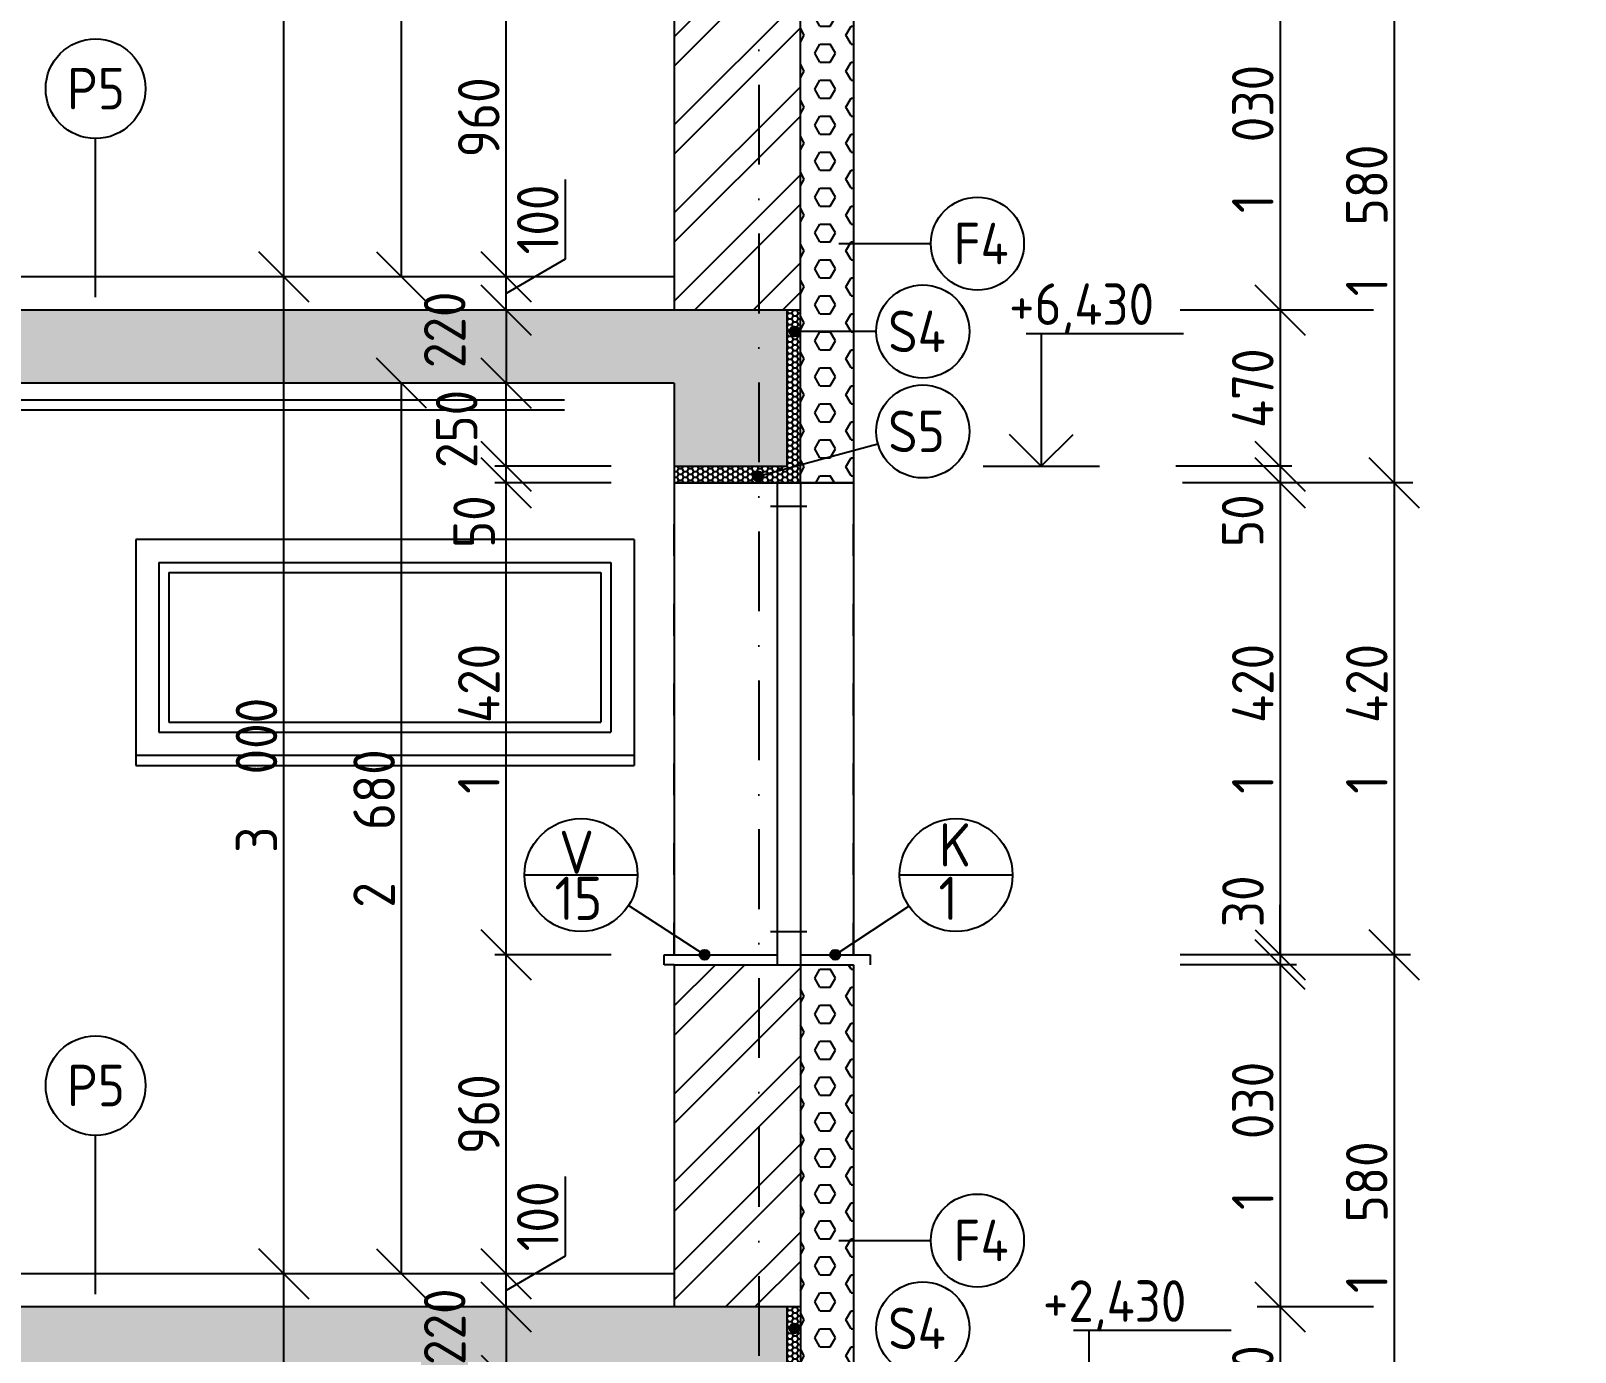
# Model space of a CAD drawing. Extents: x 3792242 to 5145247, y -1546315 to -1031918.
# Drawn here: x 4040157 to 4044803, y -1499366 to -1495390 of the extents above; entities that cross this region are included whole.
import ezdxf

# ---------------------------------------------------------------- set-up
doc = ezdxf.new("R2010")
doc.units = 0
doc.header["$MEASUREMENT"] = 0
doc.linetypes.add('ACAD_ISO03W100', pattern=[30, 12, -18])
doc.linetypes.add('BODKOCIARKOVANA_3', pattern=[5.6, 3, -1.3, 0, -1.3])
doc.layers.get('0').update_dxf_attribs({"linetype": 'CONTINUOUS'})
doc.layers.get('Defpoints').update_dxf_attribs({"color": 61, "linetype": 'CONTINUOUS'})
for name, color, linetype in [('KÓTY', 4, 'CONTINUOUS'), ('MÚRY', 1, 'CONTINUOUS'), ('OKNÁ', 143, 'CONTINUOUS'), ('osi', 253, 'CONTINUOUS'), ('POZEMOK', 7, 'CONTINUOUS'), ('TENKÁ', 7, 'CONTINUOUS'), ('ŠRAFY', 82, 'CONTINUOUS'), ('šrafy-múry', 8, 'CONTINUOUS')]:
    doc.layers.add(name, color=color, linetype=linetype)
doc.styles.add('STYLE1', font='isocp.shx')
doc.dimstyles.new('STANDARD-50', dxfattribs={"dimtxt": 125, "dimasz": 150, "dimexe": 10, "dimexo": 200, "dimgap": 20, "dimtad": 1, "dimdsep": 46, "dimlunit": 6, "dimtxsty": 'STYLE1', "dimblk1": 'OBLIQUE', "dimblk2": 'OBLIQUE', "dimsah": 1, "dimcen": 2.5, "dimse1": 1, "dimse2": 1, "dimadec": 0, "dimazin": 0, "dimtfac": 1, "dimtmove": 1, "dimatfit": 3, "dimldrblk": 'OBLIQUE', "dimfxl": 1, "dimtolj": 1, "dimtzin": 0, "dimarcsym": 0})
pattern_1 = [(45, (139723.04, 33513.66), (53.0330086, 194.4543648), [250, -50, 0, -50])]
pattern_2 = [(45, (-529698.46, -368005.72), (-132.5825215, 132.5825215), []), (45, (-529610.07, -368005.72), (-132.5825215, 132.5825215), [])]

# ---------------------------------------------------------------- blocks, each defined once
blk = doc.blocks.new('_OBLIQUE')
at = {"color": 0, "linetype": 'ByBlock'}
blk.add_line((-0.5, -0.5), (0.5, 0.5), dxfattribs=at)
blk = doc.blocks.new('*D39884')
at = {"layer": 'Defpoints', "color": 0}
for p in [(4041587, -1496700.1), (4042092, -1496700.1), (4042092, -1496750.1)]:
    blk.add_point(p, dxfattribs=at)
at = {"layer": 'KÓTY', "color": 0, "lineweight": -2, "ltscale": 0.25}
blk.add_line((4041587, -1496750.1), (4041587, -1496700.1), dxfattribs=at)
at = {"layer": 'KÓTY', "color": 0, "linetype": 'ByBlock', "lineweight": -2, "xscale": 150, "yscale": 150, "zscale": 150}
for p, rotation in [((4041587, -1496700.1), 90), ((4041587, -1496750.1), 270)]:
    blk.add_blockref('_OBLIQUE', p, dxfattribs=dict(at, rotation=rotation))
at = {"layer": 'KÓTY', "color": 0, "insert": (4041490.5, -1496866.8), "char_height": 125, "attachment_point": 5, "rotation": 90, "style": 'STYLE1'}
blk.add_mtext('\\A1;50', dxfattribs=at)
blk = doc.blocks.new('*D39885')
at = {"layer": 'Defpoints', "color": 0}
for p in [(4041587, -1496450.1), (4042092, -1496450.1), (4042092, -1496700.1)]:
    blk.add_point(p, dxfattribs=at)
at = {"layer": 'KÓTY', "color": 0, "lineweight": -2, "ltscale": 0.25}
blk.add_line((4041587, -1496700.1), (4041587, -1496450.1), dxfattribs=at)
at = {"layer": 'KÓTY', "color": 0, "linetype": 'ByBlock', "lineweight": -2, "xscale": 150, "yscale": 150, "zscale": 150}
for p, rotation in [((4041587, -1496450.1), 90), ((4041587, -1496700.1), 270)]:
    blk.add_blockref('_OBLIQUE', p, dxfattribs=dict(at, rotation=rotation))
at = {"layer": 'KÓTY', "color": 0, "insert": (4041438, -1496587.8), "char_height": 125, "attachment_point": 5, "rotation": 90, "style": 'STYLE1'}
blk.add_mtext('\\A1;250', dxfattribs=at)
blk = doc.blocks.new('*D39886')
at = {"layer": 'Defpoints', "color": 0}
for p in [(4041587, -1499130.1), (4042092, -1499130.1), (4042092, -1499230.1)]:
    blk.add_point(p, dxfattribs=at)
at = {"layer": 'KÓTY', "color": 0, "lineweight": -2, "ltscale": 0.25}
for p, q in [((4041764.5, -1498837.2), (4041764.5, -1499077.3)), ((4041764.5, -1499077.3), (4041587, -1499180.1)), ((4041587, -1499230.1), (4041587, -1499130.1))]:
    blk.add_line(p, q, dxfattribs=at)
at = {"layer": 'KÓTY', "color": 0, "linetype": 'ByBlock', "lineweight": -2, "xscale": 150, "yscale": 150, "zscale": 150}
for p, rotation in [((4041587, -1499130.1), 90), ((4041587, -1499230.1), 270)]:
    blk.add_blockref('_OBLIQUE', p, dxfattribs=dict(at, rotation=rotation))
at = {"layer": 'KÓTY', "color": 0, "insert": (4041682, -1498957.3), "char_height": 125, "attachment_point": 5, "rotation": 90, "style": 'STYLE1'}
blk.add_mtext('\\A1;100', dxfattribs=at)
blk = doc.blocks.new('*D39887')
at = {"layer": 'Defpoints', "color": 0}
for p in [(4041587, -1498170.1), (4042092, -1498170.1), (4042092, -1499130.1)]:
    blk.add_point(p, dxfattribs=at)
at = {"layer": 'KÓTY', "color": 0, "lineweight": -2, "ltscale": 0.25}
blk.add_line((4041587, -1499130.1), (4041587, -1498170.1), dxfattribs=at)
at = {"layer": 'KÓTY', "color": 0, "linetype": 'ByBlock', "lineweight": -2, "xscale": 150, "yscale": 150, "zscale": 150}
for p, rotation in [((4041587, -1498170.1), 90), ((4041587, -1499130.1), 270)]:
    blk.add_blockref('_OBLIQUE', p, dxfattribs=dict(at, rotation=rotation))
at = {"layer": 'KÓTY', "color": 0, "insert": (4041504.5, -1498650.1), "char_height": 125, "attachment_point": 5, "rotation": 90, "style": 'STYLE1'}
blk.add_mtext('\\A1;960', dxfattribs=at)
blk = doc.blocks.new('*D39888')
at = {"layer": 'Defpoints', "color": 0}
for p in [(4041587, -1496750.1), (4042092, -1496750.1), (4042092, -1498170.1)]:
    blk.add_point(p, dxfattribs=at)
at = {"layer": 'KÓTY', "color": 0, "lineweight": -2, "ltscale": 0.25}
blk.add_line((4041587, -1498170.1), (4041587, -1496750.1), dxfattribs=at)
at = {"layer": 'KÓTY', "color": 0, "linetype": 'ByBlock', "lineweight": -2, "xscale": 150, "yscale": 150, "zscale": 150}
for p, rotation in [((4041587, -1496750.1), 90), ((4041587, -1498170.1), 270)]:
    blk.add_blockref('_OBLIQUE', p, dxfattribs=dict(at, rotation=rotation))
at = {"layer": 'KÓTY', "color": 0, "insert": (4041504.5, -1497460.1), "char_height": 125, "attachment_point": 5, "rotation": 90, "style": 'STYLE1'}
blk.add_mtext('\\A1;1ﾠ420', dxfattribs=at)
blk = doc.blocks.new('*D39889')
at = {"layer": 'Defpoints', "color": 0}
for p in [(4040918, -1496130.1), (4040918, -1496130.1), (4040918, -1499130.1)]:
    blk.add_point(p, dxfattribs=at)
at = {"layer": 'KÓTY', "color": 0, "lineweight": -2, "ltscale": 0.25}
blk.add_line((4040918, -1499130.1), (4040918, -1496130.1), dxfattribs=at)
at = {"layer": 'KÓTY', "color": 0, "linetype": 'ByBlock', "lineweight": -2, "xscale": 150, "yscale": 150, "zscale": 150}
for p, rotation in [((4040918, -1496130.1), 90), ((4040918, -1499130.1), 270)]:
    blk.add_blockref('_OBLIQUE', p, dxfattribs=dict(at, rotation=rotation))
at = {"layer": 'KÓTY', "color": 0, "insert": (4040835.5, -1497630.1), "char_height": 125, "attachment_point": 5, "rotation": 90, "style": 'STYLE1'}
blk.add_mtext('\\A1;3ﾠ000', dxfattribs=at)
blk = doc.blocks.new('*D39890')
at = {"layer": 'Defpoints', "color": 0}
for p in [(4041272, -1496450.1), (4041272, -1496450.1), (4041272, -1499130.1)]:
    blk.add_point(p, dxfattribs=at)
at = {"layer": 'KÓTY', "color": 0, "lineweight": -2, "ltscale": 0.25}
blk.add_line((4041272, -1499130.1), (4041272, -1496450.1), dxfattribs=at)
at = {"layer": 'KÓTY', "color": 0, "linetype": 'ByBlock', "lineweight": -2, "xscale": 150, "yscale": 150, "zscale": 150}
for p, rotation in [((4041272, -1496450.1), 90), ((4041272, -1499130.1), 270)]:
    blk.add_blockref('_OBLIQUE', p, dxfattribs=dict(at, rotation=rotation))
at = {"layer": 'KÓTY', "color": 0, "insert": (4041189.5, -1497790.1), "char_height": 125, "attachment_point": 5, "rotation": 90, "style": 'STYLE1'}
blk.add_mtext('\\A1;2ﾠ680', dxfattribs=at)
blk = doc.blocks.new('*D39893')
at = {"layer": 'Defpoints', "color": 0}
for p in [(4042092, -1499230.1), (4041587, -1499450.1), (4042092, -1499450.1)]:
    blk.add_point(p, dxfattribs=at)
at = {"layer": 'KÓTY', "color": 0, "lineweight": -2, "ltscale": 0.25}
blk.add_line((4041587, -1499230.1), (4041587, -1499450.1), dxfattribs=at)
at = {"layer": 'KÓTY', "color": 0, "linetype": 'ByBlock', "lineweight": -2, "xscale": 150, "yscale": 150, "zscale": 150}
for p, rotation in [((4041587, -1499230.1), 90), ((4041587, -1499450.1), 270)]:
    blk.add_blockref('_OBLIQUE', p, dxfattribs=dict(at, rotation=rotation))
at = {"layer": 'KÓTY', "color": 0, "insert": (4041402, -1499289.4), "char_height": 125, "attachment_point": 5, "rotation": 90, "style": 'STYLE1'}
blk.add_mtext('\\A1;220', dxfattribs=at)
blk = doc.blocks.new('*D39896')
at = {"layer": 'Defpoints', "color": 0}
for p in [(4041587, -1495170.1), (4042092, -1495170.1), (4042092, -1496130.1)]:
    blk.add_point(p, dxfattribs=at)
at = {"layer": 'KÓTY', "color": 0, "lineweight": -2, "ltscale": 0.25}
blk.add_line((4041587, -1496130.1), (4041587, -1495170.1), dxfattribs=at)
at = {"layer": 'KÓTY', "color": 0, "linetype": 'ByBlock', "lineweight": -2, "xscale": 150, "yscale": 150, "zscale": 150}
for p, rotation in [((4041587, -1495170.1), 90), ((4041587, -1496130.1), 270)]:
    blk.add_blockref('_OBLIQUE', p, dxfattribs=dict(at, rotation=rotation))
at = {"layer": 'KÓTY', "color": 0, "insert": (4041504.5, -1495650.1), "char_height": 125, "attachment_point": 5, "rotation": 90, "style": 'STYLE1'}
blk.add_mtext('\\A1;960', dxfattribs=at)
blk = doc.blocks.new('*D39898')
at = {"layer": 'Defpoints', "color": 0}
for p in [(4040918, -1493230.1), (4040918, -1493230.1), (4040918, -1496130.1)]:
    blk.add_point(p, dxfattribs=at)
at = {"layer": 'KÓTY', "color": 0, "lineweight": -2, "ltscale": 0.25}
blk.add_line((4040918, -1496130.1), (4040918, -1493230.1), dxfattribs=at)
at = {"layer": 'KÓTY', "color": 0, "linetype": 'ByBlock', "lineweight": -2, "xscale": 150, "yscale": 150, "zscale": 150}
for p, rotation in [((4040918, -1493230.1), 90), ((4040918, -1496130.1), 270)]:
    blk.add_blockref('_OBLIQUE', p, dxfattribs=dict(at, rotation=rotation))
at = {"layer": 'KÓTY', "color": 0, "insert": (4040835.5, -1494680.1), "char_height": 125, "attachment_point": 5, "rotation": 90, "style": 'STYLE1'}
blk.add_mtext('\\A1;2ﾠ900', dxfattribs=at)
blk = doc.blocks.new('*D39899')
at = {"layer": 'Defpoints', "color": 0}
for p in [(4041272, -1493450.1), (4041272, -1493450.1), (4041272, -1496130.1)]:
    blk.add_point(p, dxfattribs=at)
at = {"layer": 'KÓTY', "color": 0, "lineweight": -2, "ltscale": 0.25}
blk.add_line((4041272, -1496130.1), (4041272, -1493450.1), dxfattribs=at)
at = {"layer": 'KÓTY', "color": 0, "linetype": 'ByBlock', "lineweight": -2, "xscale": 150, "yscale": 150, "zscale": 150}
for p, rotation in [((4041272, -1493450.1), 90), ((4041272, -1496130.1), 270)]:
    blk.add_blockref('_OBLIQUE', p, dxfattribs=dict(at, rotation=rotation))
at = {"layer": 'KÓTY', "color": 0, "insert": (4041189.5, -1494790.1), "char_height": 125, "attachment_point": 5, "rotation": 90, "style": 'STYLE1'}
blk.add_mtext('\\A1;2ﾠ680', dxfattribs=at)
blk = doc.blocks.new('*D39904')
at = {"layer": 'Defpoints', "color": 0}
for p in [(4040918, -1499130.1), (4040918, -1499130.1), (4040918, -1502130.1)]:
    blk.add_point(p, dxfattribs=at)
at = {"layer": 'KÓTY', "color": 0, "lineweight": -2, "ltscale": 0.25}
blk.add_line((4040918, -1502130.1), (4040918, -1499130.1), dxfattribs=at)
at = {"layer": 'KÓTY', "color": 0, "linetype": 'ByBlock', "lineweight": -2, "xscale": 150, "yscale": 150, "zscale": 150}
for p, rotation in [((4040918, -1499130.1), 90), ((4040918, -1502130.1), 270)]:
    blk.add_blockref('_OBLIQUE', p, dxfattribs=dict(at, rotation=rotation))
at = {"layer": 'KÓTY', "color": 0, "insert": (4040835.5, -1500630.1), "char_height": 125, "attachment_point": 5, "rotation": 90, "style": 'STYLE1'}
blk.add_mtext('\\A1;3ﾠ000', dxfattribs=at)
blk = doc.blocks.new('*D39912')
at = {"layer": 'Defpoints', "color": 0}
for p in [(4041587, -1496130.1), (4042092, -1496130.1), (4042092, -1496230.1)]:
    blk.add_point(p, dxfattribs=at)
at = {"layer": 'KÓTY', "color": 0, "lineweight": -2, "ltscale": 0.25}
for p, q in [((4041764.5, -1495837.2), (4041764.5, -1496077.3)), ((4041764.5, -1496077.3), (4041587, -1496180.1)), ((4041587, -1496230.1), (4041587, -1496130.1))]:
    blk.add_line(p, q, dxfattribs=at)
at = {"layer": 'KÓTY', "color": 0, "linetype": 'ByBlock', "lineweight": -2, "xscale": 150, "yscale": 150, "zscale": 150}
for p, rotation in [((4041587, -1496130.1), 90), ((4041587, -1496230.1), 270)]:
    blk.add_blockref('_OBLIQUE', p, dxfattribs=dict(at, rotation=rotation))
at = {"layer": 'KÓTY', "color": 0, "insert": (4041682, -1495957.3), "char_height": 125, "attachment_point": 5, "rotation": 90, "style": 'STYLE1'}
blk.add_mtext('\\A1;100', dxfattribs=at)
blk = doc.blocks.new('*D39913')
at = {"layer": 'Defpoints', "color": 0}
for p in [(4042092, -1496230.1), (4041587, -1496450.1), (4042092, -1496450.1)]:
    blk.add_point(p, dxfattribs=at)
at = {"layer": 'KÓTY', "color": 0, "lineweight": -2, "ltscale": 0.25}
blk.add_line((4041587, -1496230.1), (4041587, -1496450.1), dxfattribs=at)
at = {"layer": 'KÓTY', "color": 0, "linetype": 'ByBlock', "lineweight": -2, "xscale": 150, "yscale": 150, "zscale": 150}
for p, rotation in [((4041587, -1496230.1), 90), ((4041587, -1496450.1), 270)]:
    blk.add_blockref('_OBLIQUE', p, dxfattribs=dict(at, rotation=rotation))
at = {"layer": 'KÓTY', "color": 0, "insert": (4041402, -1496289.4), "char_height": 125, "attachment_point": 5, "rotation": 90, "style": 'STYLE1'}
blk.add_mtext('\\A1;220', dxfattribs=at)
blk = doc.blocks.new('*D50003')
at = {"layer": 'Defpoints', "color": 0}
for p in [(4045438.5, -1498170.1), (4044259, -1499750.1), (4045438.5, -1499750.1)]:
    blk.add_point(p, dxfattribs=at)
at = {"layer": 'KÓTY', "color": 0, "lineweight": -2, "ltscale": 0.25}
blk.add_line((4044259, -1498170.1), (4044259, -1499750.1), dxfattribs=at)
at = {"layer": 'KÓTY', "color": 0, "linetype": 'ByBlock', "lineweight": -2, "xscale": 150, "yscale": 150, "zscale": 150}
for p, rotation in [((4044259, -1498170.1), 90), ((4044259, -1499750.1), 270)]:
    blk.add_blockref('_OBLIQUE', p, dxfattribs=dict(at, rotation=rotation))
at = {"layer": 'KÓTY', "color": 0, "insert": (4044176.5, -1498960.1), "char_height": 125, "attachment_point": 5, "rotation": 90, "style": 'STYLE1'}
blk.add_mtext('\\A1;1ﾠ580', dxfattribs=at)
blk = doc.blocks.new('*D50004')
at = {"layer": 'Defpoints', "color": 0}
for p in [(4045438.5, -1496750.1), (4044259, -1498170.1), (4045438.5, -1498170.1)]:
    blk.add_point(p, dxfattribs=at)
at = {"layer": 'KÓTY', "color": 0, "lineweight": -2, "ltscale": 0.25}
blk.add_line((4044259, -1496750.1), (4044259, -1498170.1), dxfattribs=at)
at = {"layer": 'KÓTY', "color": 0, "linetype": 'ByBlock', "lineweight": -2, "xscale": 150, "yscale": 150, "zscale": 150}
for p, rotation in [((4044259, -1496750.1), 90), ((4044259, -1498170.1), 270)]:
    blk.add_blockref('_OBLIQUE', p, dxfattribs=dict(at, rotation=rotation))
at = {"layer": 'KÓTY', "color": 0, "insert": (4044176.5, -1497460.1), "char_height": 125, "attachment_point": 5, "rotation": 90, "style": 'STYLE1'}
blk.add_mtext('\\A1;1ﾠ420', dxfattribs=at)
blk = doc.blocks.new('*D50005')
at = {"layer": 'Defpoints', "color": 0}
for p in [(4045438.5, -1495170.1), (4044259, -1496750.1), (4045438.5, -1496750.1)]:
    blk.add_point(p, dxfattribs=at)
at = {"layer": 'KÓTY', "color": 0, "lineweight": -2, "ltscale": 0.25}
blk.add_line((4044259, -1495170.1), (4044259, -1496750.1), dxfattribs=at)
at = {"layer": 'KÓTY', "color": 0, "linetype": 'ByBlock', "lineweight": -2, "xscale": 150, "yscale": 150, "zscale": 150}
for p, rotation in [((4044259, -1495170.1), 90), ((4044259, -1496750.1), 270)]:
    blk.add_blockref('_OBLIQUE', p, dxfattribs=dict(at, rotation=rotation))
at = {"layer": 'KÓTY', "color": 0, "insert": (4044176.5, -1495960.1), "char_height": 125, "attachment_point": 5, "rotation": 90, "style": 'STYLE1'}
blk.add_mtext('\\A1;1ﾠ580', dxfattribs=at)
blk = doc.blocks.new('*D50011')
at = {"layer": 'Defpoints', "color": 0}
for p in [(4044535, -1496750.1), (4043916, -1498170.1), (4044535, -1498170.1)]:
    blk.add_point(p, dxfattribs=at)
at = {"layer": 'KÓTY', "color": 0, "lineweight": -2, "ltscale": 0.25}
blk.add_line((4043916, -1496750.1), (4043916, -1498170.1), dxfattribs=at)
at = {"layer": 'KÓTY', "color": 0, "linetype": 'ByBlock', "lineweight": -2, "xscale": 150, "yscale": 150, "zscale": 150}
for p, rotation in [((4043916, -1496750.1), 90), ((4043916, -1498170.1), 270)]:
    blk.add_blockref('_OBLIQUE', p, dxfattribs=dict(at, rotation=rotation))
at = {"layer": 'KÓTY', "color": 0, "insert": (4043833.5, -1497460.1), "char_height": 125, "attachment_point": 5, "rotation": 90, "style": 'STYLE1'}
blk.add_mtext('\\A1;1ﾠ420', dxfattribs=at)
blk = doc.blocks.new('*D50018')
at = {"layer": 'Defpoints', "color": 0}
for p in [(4041196, -1498200.1), (4041196, -1499230.1), (4043916, -1499230.1)]:
    blk.add_point(p, dxfattribs=at)
at = {"layer": 'KÓTY', "color": 0, "lineweight": -2, "ltscale": 0.25}
blk.add_line((4043916, -1498200.1), (4043916, -1499230.1), dxfattribs=at)
at = {"layer": 'KÓTY', "color": 0, "linetype": 'ByBlock', "lineweight": -2, "xscale": 150, "yscale": 150, "zscale": 150}
for p, rotation in [((4043916, -1498200.1), 90), ((4043916, -1499230.1), 270)]:
    blk.add_blockref('_OBLIQUE', p, dxfattribs=dict(at, rotation=rotation))
at = {"layer": 'KÓTY', "color": 0, "insert": (4043833.5, -1498715.1), "char_height": 125, "attachment_point": 5, "rotation": 90, "style": 'STYLE1'}
blk.add_mtext('\\A1;1ﾠ030', dxfattribs=at)
blk = doc.blocks.new('*D50019')
at = {"layer": 'Defpoints', "color": 0}
for p in [(4041506, -1498170.1), (4041506, -1498200.1), (4043916, -1498200.1)]:
    blk.add_point(p, dxfattribs=at)
at = {"layer": 'KÓTY', "color": 0, "lineweight": -2, "ltscale": 0.25}
for p, q in [((4043916, -1498170.1), (4043916, -1498020.1)), ((4043916, -1498170.1), (4043916, -1498200.1)), ((4043916, -1498200.1), (4043916, -1498350.1))]:
    blk.add_line(p, q, dxfattribs=at)
at = {"layer": 'KÓTY', "color": 0, "linetype": 'ByBlock', "lineweight": -2, "xscale": 150, "yscale": 150, "zscale": 150}
for p, rotation in [((4043916, -1498170.1), 270), ((4043916, -1498200.1), 90)]:
    blk.add_blockref('_OBLIQUE', p, dxfattribs=dict(at, rotation=rotation))
at = {"layer": 'KÓTY', "color": 0, "insert": (4043804, -1498009.3), "char_height": 125, "attachment_point": 5, "rotation": 90, "style": 'STYLE1'}
blk.add_mtext('\\A1;30', dxfattribs=at)
blk = doc.blocks.new('*D50020')
at = {"layer": 'Defpoints', "color": 0}
for p in [(4041196, -1495200.1), (4041196, -1496230.1), (4043916, -1496230.1)]:
    blk.add_point(p, dxfattribs=at)
at = {"layer": 'KÓTY', "color": 0, "lineweight": -2, "ltscale": 0.25}
blk.add_line((4043916, -1495200.1), (4043916, -1496230.1), dxfattribs=at)
at = {"layer": 'KÓTY', "color": 0, "linetype": 'ByBlock', "lineweight": -2, "xscale": 150, "yscale": 150, "zscale": 150}
for p, rotation in [((4043916, -1495200.1), 90), ((4043916, -1496230.1), 270)]:
    blk.add_blockref('_OBLIQUE', p, dxfattribs=dict(at, rotation=rotation))
at = {"layer": 'KÓTY', "color": 0, "insert": (4043833.5, -1495715.1), "char_height": 125, "attachment_point": 5, "rotation": 90, "style": 'STYLE1'}
blk.add_mtext('\\A1;1ﾠ030', dxfattribs=at)
blk = doc.blocks.new('*D50022')
at = {"layer": 'Defpoints', "color": 0}
for p in [(4041536, -1496230.1), (4041536, -1496700.1), (4043916, -1496700.1)]:
    blk.add_point(p, dxfattribs=at)
at = {"layer": 'KÓTY', "color": 0, "lineweight": -2, "ltscale": 0.25}
blk.add_line((4043916, -1496230.1), (4043916, -1496700.1), dxfattribs=at)
at = {"layer": 'KÓTY', "color": 0, "linetype": 'ByBlock', "lineweight": -2, "xscale": 150, "yscale": 150, "zscale": 150}
for p, rotation in [((4043916, -1496230.1), 90), ((4043916, -1496700.1), 270)]:
    blk.add_blockref('_OBLIQUE', p, dxfattribs=dict(at, rotation=rotation))
at = {"layer": 'KÓTY', "color": 0, "insert": (4043833.5, -1496465.1), "char_height": 125, "attachment_point": 5, "rotation": 90, "style": 'STYLE1'}
blk.add_mtext('\\A1;470', dxfattribs=at)
blk = doc.blocks.new('*D50023')
at = {"layer": 'Defpoints', "color": 0}
for p in [(4041196, -1496700.1), (4041196, -1496750.1), (4043916, -1496750.1)]:
    blk.add_point(p, dxfattribs=at)
at = {"layer": 'KÓTY', "color": 0, "lineweight": -2, "ltscale": 0.25}
blk.add_line((4043916, -1496700.1), (4043916, -1496750.1), dxfattribs=at)
at = {"layer": 'KÓTY', "color": 0, "linetype": 'ByBlock', "lineweight": -2, "xscale": 150, "yscale": 150, "zscale": 150}
for p, rotation in [((4043916, -1496700.1), 90), ((4043916, -1496750.1), 270)]:
    blk.add_blockref('_OBLIQUE', p, dxfattribs=dict(at, rotation=rotation))
at = {"layer": 'KÓTY', "color": 0, "insert": (4043803, -1496863.8), "char_height": 125, "attachment_point": 5, "rotation": 90, "style": 'STYLE1'}
blk.add_mtext('\\A1;50', dxfattribs=at)
blk = doc.blocks.new('*D50024')
at = {"layer": 'Defpoints', "color": 0}
for p in [(4041536, -1499230.1), (4041536, -1499700.1), (4043916, -1499700.1)]:
    blk.add_point(p, dxfattribs=at)
at = {"layer": 'KÓTY', "color": 0, "lineweight": -2, "ltscale": 0.25}
blk.add_line((4043916, -1499230.1), (4043916, -1499700.1), dxfattribs=at)
at = {"layer": 'KÓTY', "color": 0, "linetype": 'ByBlock', "lineweight": -2, "xscale": 150, "yscale": 150, "zscale": 150}
for p, rotation in [((4043916, -1499230.1), 90), ((4043916, -1499700.1), 270)]:
    blk.add_blockref('_OBLIQUE', p, dxfattribs=dict(at, rotation=rotation))
at = {"layer": 'KÓTY', "color": 0, "insert": (4043833.5, -1499465.1), "char_height": 125, "attachment_point": 5, "rotation": 90, "style": 'STYLE1'}
blk.add_mtext('\\A1;470', dxfattribs=at)

msp = doc.modelspace()

# ---------------------------------------------------------------- hatches: boundary and pattern name
at = {"layer": 'TENKÁ'}
h = msp.add_hatch(color=256, dxfattribs=at)
h.dxf.hatch_style = 1
h.paths.add_polyline_path([(4042454.544, -1496279.514, -2.41421356), (4042439.544, -1496294.514, -0.41421356)])
h = msp.add_hatch(color=256, dxfattribs=at)
h.dxf.hatch_style = 1
h.paths.add_polyline_path([(4042345.544, -1496715.284, 2.41421356), (4042360.544, -1496730.284, 0.41421356)])
h = msp.add_hatch(color=256, dxfattribs=at)
h.dxf.hatch_style = 1
h.paths.add_polyline_path([(4042184.044, -1498155.108, -2.41421356), (4042169.044, -1498170.108, -0.41421356)])
h = msp.add_hatch(color=256, dxfattribs=at)
h.dxf.hatch_style = 1
h.paths.add_polyline_path([(4042577.044, -1498155.108, -2.41421356), (4042562.044, -1498170.108, -0.41421356)])
h = msp.add_hatch(color=256, dxfattribs=at)
h.dxf.hatch_style = 1
h.paths.add_polyline_path([(4042454.544, -1499279.514, -2.41421356), (4042439.544, -1499294.514, -0.41421356)])
at = {"layer": 'ŠRAFY'}
h = msp.add_hatch(dxfattribs=at)
h.set_pattern_fill('ANSI32', color=256, scale=500)
h.set_pattern_definition(pattern_2)
h.paths.add_polyline_path([(4042472.044, -1496230.108), (4042472.044, -1495200.108), (4042092.044, -1495200.108), (4042092.044, -1496130.108), (4042092.044, -1496230.108)])
h = msp.add_hatch(dxfattribs=at)
h.set_pattern_fill('HEX', color=256, scale=250)
h.set_pattern_definition([(0, (-419312.956, 21630.16), (0, 54.12658774), [31.25, -62.5]), (120, (-419312.956, 21630.16), (-46.875, -27.06329387), [31.25, -62.5]), (60, (-419281.706, 21630.16), (-46.875, 27.06329387), [31.25, -62.5])])
h.paths.add_polyline_path([(4042472.044, -1496750.108), (4042632.044, -1496750.108), (4042632.044, -1495987.819), (4042632.044, -1495200.108), (4042472.044, -1495200.108), (4042472.044, -1496230.108)])
h = msp.add_hatch(dxfattribs=at)
h.set_pattern_fill('HONEY', color=256, scale=80, angle=180)
h.set_pattern_definition([(0, (-401223.456, 3630.162), (15, 8.660254038), [10, -20]), (120, (-401223.456, 3630.162), (-15, 8.660254038), [10, -20]), (60, (-401223.456, 3630.162), (9e-15, 17.320508076), [-20, 10])])
h.paths.add_polyline_path([(4042432.044, -1496230.108), (4042432.044, -1496700.108), (4042092.044, -1496700.108), (4042092.044, -1496750.108), (4042472.044, -1496750.108), (4042472.044, -1496230.108)])
h = msp.add_hatch(dxfattribs=at)
h.set_pattern_fill('ANSI32', color=256, scale=500)
h.set_pattern_definition(pattern_2)
h.paths.add_polyline_path([(4042472.044, -1498200.108), (4042092.044, -1498200.108), (4042092.044, -1499130.108), (4042092.044, -1499230.108), (4042472.044, -1499230.108)])
h = msp.add_hatch(dxfattribs=at)
h.set_pattern_fill('HEX', color=256, scale=250)
h.set_pattern_definition([(0, (-419312.956, 18630.16), (0, 54.12658774), [31.25, -62.5]), (120, (-419312.956, 18630.16), (-46.875, -27.06329387), [31.25, -62.5]), (60, (-419281.706, 18630.16), (-46.875, 27.06329387), [31.25, -62.5])])
h.paths.add_polyline_path([(4042472.044, -1499750.108), (4042632.044, -1499750.108), (4042632.044, -1498987.819), (4042632.044, -1498200.108), (4042472.044, -1498200.108), (4042472.044, -1499230.108)])
h = msp.add_hatch(dxfattribs=at)
h.set_pattern_fill('HONEY', color=256, scale=80, angle=180)
h.set_pattern_definition([(0, (-401223.456, 630.162), (15, 8.660254038), [10, -20]), (120, (-401223.456, 630.162), (-15, 8.660254038), [10, -20]), (60, (-401223.456, 630.162), (9e-15, 17.320508076), [-20, 10])])
h.paths.add_polyline_path([(4042432.044, -1499230.108), (4042432.044, -1499700.108), (4042092.044, -1499700.108), (4042092.044, -1499750.108), (4042402.044, -1499750.108), (4042472.044, -1499750.108), (4042472.044, -1499230.108)])
at = {"layer": 'šrafy-múry'}
h = msp.add_hatch(dxfattribs=at)
h.set_pattern_fill('ANSI36', color=253, scale=800, angle=360)
h.set_pattern_definition(pattern_1)
h.paths.add_polyline_path([(4018192.044, -1496450.108), (4022232.044, -1496450.108), (4022232.044, -1496700.108), (4022532.044, -1496700.108), (4022532.044, -1496450.108), (4028872.044, -1496450.108), (4028872.044, -1496700.108), (4029172.044, -1496700.108), (4029172.044, -1496450.108), (4032187.044, -1496450.108), (4032302.044, -1496450.108), (4035512.044, -1496450.108), (4035512.044, -1496700.108), (4035812.044, -1496700.108), (4035812.044, -1496450.108), (4035812.044, -1496230.108), (4018192.044, -1496230.108)])
h.paths.add_polyline_path([(4038112.044, -1496450.108), (4038312.044, -1496450.108), (4042092.044, -1496450.108), (4042092.044, -1496700.108), (4042432.044, -1496700.108), (4042432.044, -1496230.108), (4038312.044, -1496230.108), (4038112.044, -1496230.108)])
h.paths.add_polyline_path([(4015892.044, -1496230.108), (4009002.044, -1496230.108), (4009002.044, -1496700.108), (4009252.044, -1496700.108), (4009252.044, -1496450.108), (4012402.044, -1496450.108), (4012517.044, -1496450.108), (4015592.044, -1496450.108), (4015592.044, -1496700.108), (4015892.044, -1496700.108), (4015892.044, -1496450.108)])
h = msp.add_hatch(dxfattribs=at)
h.set_pattern_fill('ANSI36', color=253, scale=800, angle=360)
h.set_pattern_definition(pattern_1)
h.paths.add_polyline_path([(4015892.044, -1499230.108), (4009002.044, -1499230.108), (4009002.044, -1499700.108), (4009252.044, -1499700.108), (4009252.044, -1499450.108), (4012402.044, -1499450.108), (4012517.044, -1499450.108), (4015592.044, -1499450.108), (4015592.044, -1499700.108), (4015892.044, -1499700.108), (4015892.044, -1499450.108)])
h.paths.add_polyline_path([(4038312.044, -1499230.108), (4042432.044, -1499230.108), (4042432.044, -1499700.108), (4042092.044, -1499700.108), (4042092.044, -1499450.108), (4038312.044, -1499450.108), (4038112.044, -1499450.108), (4038112.044, -1499230.108)])
h.paths.add_polyline_path([(4018192.044, -1499450.108), (4022232.044, -1499450.108), (4022232.044, -1499700.108), (4022532.044, -1499700.108), (4022532.044, -1499450.108), (4028872.044, -1499450.108), (4028872.044, -1499700.108), (4029172.044, -1499700.108), (4029172.044, -1499450.108), (4032187.044, -1499450.108), (4032302.044, -1499450.108), (4035512.044, -1499450.108), (4035512.044, -1499700.108), (4035812.044, -1499700.108), (4035812.044, -1499450.108), (4035812.044, -1499230.108), (4018192.044, -1499230.108)])

# ---------------------------------------------------------------- linework, layer by layer
at = {"layer": 'KÓTY', "ltscale": 0.25}
for p, q in [((4043964.946, -1496230.108), (4043614.946, -1496230.108)), ((4044196.946, -1496230.108), (4043846.946, -1496230.108)), ((4041902.446, -1496700.108), (4041552.446, -1496700.108)), ((4043022.044, -1496700.108), (4043372.044, -1496700.108)), ((4043951.446, -1496700.108), (4043601.446, -1496700.108)), ((4041902.446, -1496750.108), (4041552.446, -1496750.108)), ((4043971.946, -1496750.108), (4043621.946, -1496750.108)), ((4044314.946, -1496750.108), (4043964.946, -1496750.108)), ((4041902.446, -1498170.108), (4041552.446, -1498170.108)), ((4043964.946, -1498170.108), (4043614.946, -1498170.108)), ((4044196.946, -1498170.108), (4043846.946, -1498170.108)), ((4044307.946, -1498170.108), (4043957.946, -1498170.108)), ((4043964.946, -1498200.108), (4043614.946, -1498200.108)), ((4044196.946, -1499230.108), (4043846.946, -1499230.108))]:
    msp.add_line(p, q, dxfattribs=at)
at = {"layer": 'MÚRY'}
for p, q in [((4042092.044, -1495200.108), (4042092.044, -1496130.108)), ((4042632.044, -1495200.108), (4042632.044, -1496750.108)), ((4042092.044, -1496130.108), (4038312.044, -1496130.108)), ((4042092.044, -1496450.108), (4038112.044, -1496450.108)), ((4042092.044, -1496450.108), (4042092.044, -1496750.108)), ((4042632.044, -1496750.108), (4042092.044, -1496750.108)), ((4042092.044, -1496750.108), (4042632.044, -1496750.108)), ((4042092.044, -1498200.108), (4042632.044, -1498200.108)), ((4042092.044, -1498200.108), (4042092.044, -1499130.108)), ((4042632.044, -1498200.108), (4042632.044, -1499750.108)), ((4042092.044, -1499130.108), (4038312.044, -1499130.108))]:
    msp.add_line(p, q, dxfattribs=at)
at = {"layer": 'OKNÁ', "ltscale": 0.25}
for p, q in [((4040351.346, -1496191.676), (4040351.346, -1495714)), ((4042587.544, -1496030.216), (4042864.905, -1496030.216)), ((4042700.544, -1496294.514), (4042454.544, -1496294.514)), ((4042345.544, -1496730.284), (4042705.477, -1496632.121)), ((4042402.044, -1496750.108), (4042402.044, -1498170.108)), ((4042402.044, -1496750.108), (4042402.044, -1498200.108)), ((4042472.044, -1496750.108), (4042472.044, -1498170.108)), ((4042472.044, -1496750.108), (4042472.044, -1498200.108)), ((4042382.044, -1496820.108), (4042492.044, -1496820.108)), ((4042382.044, -1496820.108), (4042492.044, -1496820.108)), ((4042382.044, -1496820.108), (4042492.044, -1496820.108)), ((4040572.044, -1497020.108), (4040572.044, -1497470.108)), ((4040572.044, -1497020.108), (4041872.044, -1497020.108)), ((4041872.044, -1497020.108), (4041872.044, -1497470.108)), ((4040572.044, -1497470.108), (4041872.044, -1497470.108)), ((4042382.044, -1498100.108), (4042492.044, -1498100.108)), ((4040351.346, -1499191.676), (4040351.346, -1498714)), ((4042587.544, -1499030.216), (4042864.905, -1499030.216))]:
    msp.add_line(p, q, dxfattribs=at)
for centre, radius in [((4040351.346, -1495564), 150), ((4043004.905, -1496030.216), 140), ((4042840.544, -1496294.514), 140), ((4042840.544, -1496595.284), 140), ((4040351.346, -1498564), 150), ((4043004.905, -1499030.216), 140), ((4042840.544, -1499294.514), 140)]:
    msp.add_circle(centre, radius, dxfattribs=at)
at = {"layer": 'osi', "linetype": 'BODKOCIARKOVANA_3', "ltscale": 80}
msp.add_line((4042347.044, -1487486.244), (4042347.044, -1507826.838), dxfattribs=at)
at = {"layer": 'POZEMOK'}
for p, q in [((4040472.044, -1496920.108), (4040472.044, -1497600.108)), ((4041972.044, -1496920.108), (4040472.044, -1496920.108)), ((4041972.044, -1496920.108), (4041972.044, -1497600.108)), ((4040542.044, -1496990.108), (4040542.044, -1497500.108)), ((4040542.044, -1496990.108), (4041902.044, -1496990.108)), ((4041902.044, -1496990.108), (4041902.044, -1497500.108)), ((4040542.044, -1497500.108), (4041902.044, -1497500.108)), ((4041972.044, -1497570.108), (4040472.044, -1497570.108)), ((4040472.044, -1497600.108), (4041972.044, -1497600.108))]:
    msp.add_line(p, q, dxfattribs=at)
at = {"layer": 'TENKÁ'}
for p, q in [((4042472.044, -1496750.108), (4042472.044, -1495200.108)), ((4042092.044, -1496130.108), (4042092.044, -1496230.108)), ((4042472.044, -1496230.108), (4038112.044, -1496230.108)), ((4042432.044, -1496700.108), (4042432.044, -1496230.108)), ((4038312.044, -1496500.108), (4041762.044, -1496500.108)), ((4038312.044, -1496530.108), (4041762.044, -1496530.108)), ((4042092.044, -1496700.108), (4042432.044, -1496700.108)), ((4042092.044, -1496700.108), (4042432.044, -1496700.108)), ((4042092.044, -1496700.108), (4042432.044, -1496700.108)), ((4042092.044, -1496700.108), (4042432.044, -1496700.108)), ((4042092.044, -1496750.108), (4042092.044, -1498170.108)), ((4042632.044, -1496750.108), (4042632.044, -1498170.108)), ((4042184.044, -1498170.108), (4041954.911, -1498022.34)), ((4042577.044, -1498170.108), (4042798.608, -1498023.856)), ((4042062.044, -1498170.108), (4042402.044, -1498170.108)), ((4042062.044, -1498200.108), (4042062.044, -1498170.108)), ((4042472.044, -1498170.108), (4042682.044, -1498170.108)), ((4042682.044, -1498170.108), (4042682.044, -1498200.108)), ((4042092.044, -1498200.108), (4042062.044, -1498200.108)), ((4042472.044, -1498200.108), (4042472.044, -1499750.108)), ((4042092.044, -1499130.108), (4042092.044, -1499230.108)), ((4042472.044, -1499230.108), (4038112.044, -1499230.108)), ((4042432.044, -1499700.108), (4042432.044, -1499230.108))]:
    msp.add_line(p, q, dxfattribs=at)
at = {"layer": 'TENKÁ', "linetype": 'ByBlock', "ltscale": 0.25}
for p, q in [((4043151.239, -1496300.108), (4043625.137, -1496300.108)), ((4043197.044, -1496300.108), (4043197.044, -1496700.108)), ((4043197.044, -1496700.108), (4043101.584, -1496604.649)), ((4043197.044, -1496700.108), (4043292.503, -1496604.649)), ((4043294.239, -1499300.108), (4043768.137, -1499300.108)), ((4043340.044, -1499300.108), (4043340.044, -1499700.108))]:
    msp.add_line(p, q, dxfattribs=at)
at = {"layer": 'TENKÁ', "linetype": 'ACAD_ISO03W100', "ltscale": 8}
for p, q in [((4042092.044, -1498170.108), (4042092.044, -1496750.108)), ((4042632.044, -1498170.108), (4042632.044, -1496750.108))]:
    msp.add_line(p, q, dxfattribs=at)
at = {"layer": 'TENKÁ', "ltscale": 0.25}
for p, q in [((4041982.044, -1497930.204), (4041642.044, -1497930.204)), ((4043110.486, -1497930.204), (4042770.486, -1497930.204))]:
    msp.add_line(p, q, dxfattribs=at)
at = {"layer": 'TENKÁ'}
for centre in [(4042454.544, -1496294.514), (4042345.544, -1496730.284), (4042184.044, -1498170.108), (4042577.044, -1498170.108), (4042454.544, -1499294.514)]:
    msp.add_circle(centre, 15, dxfattribs=at)
at = {"layer": 'TENKÁ', "ltscale": 0.25}
for centre in [(4041812.044, -1497930.204), (4042940.486, -1497930.204)]:
    msp.add_circle(centre, 170, dxfattribs=at)

# ---------------------------------------------------------------- texts
at = {"layer": 'TENKÁ', "ltscale": 0.25, "style": 'STYLE1'}
for s, p in [('P5', (4040265.541, -1495626.178)), ('F4', (4042933.601, -1496092.394)), ('+6,430', (4043100.186, -1496274.782)), ('S4', (4042736.239, -1496356.692)), ('S5', (4042736.239, -1496657.462)), ('P5', (4040265.541, -1498626.178)), ('F4', (4042933.601, -1499092.394)), ('+2,430', (4043202.093, -1499274.782)), ('S4', (4042736.239, -1499356.692))]:
    msp.add_text(s, height=125, dxfattribs=at).set_placement(p)
at = {"layer": 'TENKÁ', "style": 'STYLE1'}
for s, p in [('V', (4041746.013, -1497926.704)), ('K', (4042888.956, -1497904.704)), ('15', (4041732.513, -1498065.341)), ('1', (4042887.956, -1498065.341))]:
    msp.add_text(s, height=130, dxfattribs=at).set_placement(p)

# ---------------------------------------------------------------- dimensions: what is measured, and where the dimension line sits
at = {"layer": 'KÓTY', "ltscale": 0.25}
for base, p1, p2, picture, middle in [((4040918.044, -1493230.108), (4040918.044, -1496130.108), (4040918.044, -1493230.108), '*D39898', (4040835.501, -1494680.108)), ((4041272.044, -1493450.108), (4041272.044, -1496130.108), (4041272.044, -1493450.108), '*D39899', (4041189.501, -1494790.108)), ((4041587.044, -1495170.108), (4042092.044, -1496130.108), (4042092.044, -1495170.108), '*D39896', (4041504.544, -1495650.108)), ((4044259.044, -1496750.108), (4045438.544, -1495170.108), (4045438.544, -1496750.108), '*D50005', (4044176.501, -1495960.108)), ((4043916.044, -1496230.108), (4041196.044, -1495200.108), (4041196.044, -1496230.108), '*D50020', (4043833.501, -1495715.108)), ((4040918.044, -1496130.108), (4040918.044, -1499130.108), (4040918.044, -1496130.108), '*D39889', (4040835.501, -1497630.108)), ((4041587.044, -1496450.108), (4042092.044, -1496230.108), (4042092.044, -1496450.108), '*D39913', (4041402.044, -1496289.358)), ((4043916.044, -1496700.108), (4041536.044, -1496230.108), (4041536.044, -1496700.108), '*D50022', (4043833.544, -1496465.108)), ((4041272.044, -1496450.108), (4041272.044, -1499130.108), (4041272.044, -1496450.108), '*D39890', (4041189.501, -1497790.108)), ((4041587.044, -1496750.108), (4042092.044, -1498170.108), (4042092.044, -1496750.108), '*D39888', (4041504.501, -1497460.108)), ((4043916.044, -1498170.108), (4044535.044, -1496750.108), (4044535.044, -1498170.108), '*D50011', (4043833.501, -1497460.108)), ((4044259.044, -1498170.108), (4045438.544, -1496750.108), (4045438.544, -1498170.108), '*D50004', (4044176.501, -1497460.108)), ((4043916.044, -1499230.108), (4041196.044, -1498200.108), (4041196.044, -1499230.108), '*D50018', (4043833.501, -1498715.108)), ((4041587.044, -1498170.108), (4042092.044, -1499130.108), (4042092.044, -1498170.108), '*D39887', (4041504.544, -1498650.108)), ((4044259.044, -1499750.108), (4045438.544, -1498170.108), (4045438.544, -1499750.108), '*D50003', (4044176.501, -1498960.108)), ((4040918.044, -1499130.108), (4040918.044, -1502130.108), (4040918.044, -1499130.108), '*D39904', (4040835.501, -1500630.108)), ((4041587.044, -1499450.108), (4042092.044, -1499230.108), (4042092.044, -1499450.108), '*D39893', (4041402.044, -1499289.358)), ((4043916.044, -1499700.108), (4041536.044, -1499230.108), (4041536.044, -1499700.108), '*D50024', (4043833.544, -1499465.108))]:
    dim = msp.add_linear_dim(base=base, p1=p1, p2=p2, angle=90, dimstyle='STANDARD-50', override={"dimtxsty": 'STYLE1', "dimldrblk": 'OBLIQUE'}, dxfattribs=at)
    dim.commit()
    dim.dimension.update_dxf_attribs({"geometry": picture, "text_midpoint": middle})
for base, p1, p2, picture, middle in [((4041587.044, -1496130.108), (4042092.044, -1496230.108), (4042092.044, -1496130.108), '*D39912', (4041764.544, -1496057.338)), ((4041587.044, -1496450.108), (4042092.044, -1496700.108), (4042092.044, -1496450.108), '*D39885', (4041520.544, -1496587.838)), ((4043916.044, -1496750.108), (4041196.044, -1496700.108), (4041196.044, -1496750.108), '*D50023', (4043885.544, -1496863.838)), ((4041587.044, -1496700.108), (4042092.044, -1496750.108), (4042092.044, -1496700.108), '*D39884', (4041573.044, -1496866.838)), ((4043916.044, -1498200.108), (4041506.044, -1498170.108), (4041506.044, -1498200.108), '*D50019', (4043886.544, -1498009.338)), ((4041587.044, -1499130.108), (4042092.044, -1499230.108), (4042092.044, -1499130.108), '*D39886', (4041764.544, -1499057.338))]:
    dim = msp.add_linear_dim(base=base, p1=p1, p2=p2, angle=90, dimstyle='STANDARD-50', override={"dimtxsty": 'STYLE1', "dimldrblk": 'OBLIQUE'}, dxfattribs=at)
    dim.commit()
    dim.dimension.update_dxf_attribs({"geometry": picture, "text_midpoint": middle, "dimtype": 160})

doc.saveas('drawing.dxf')
